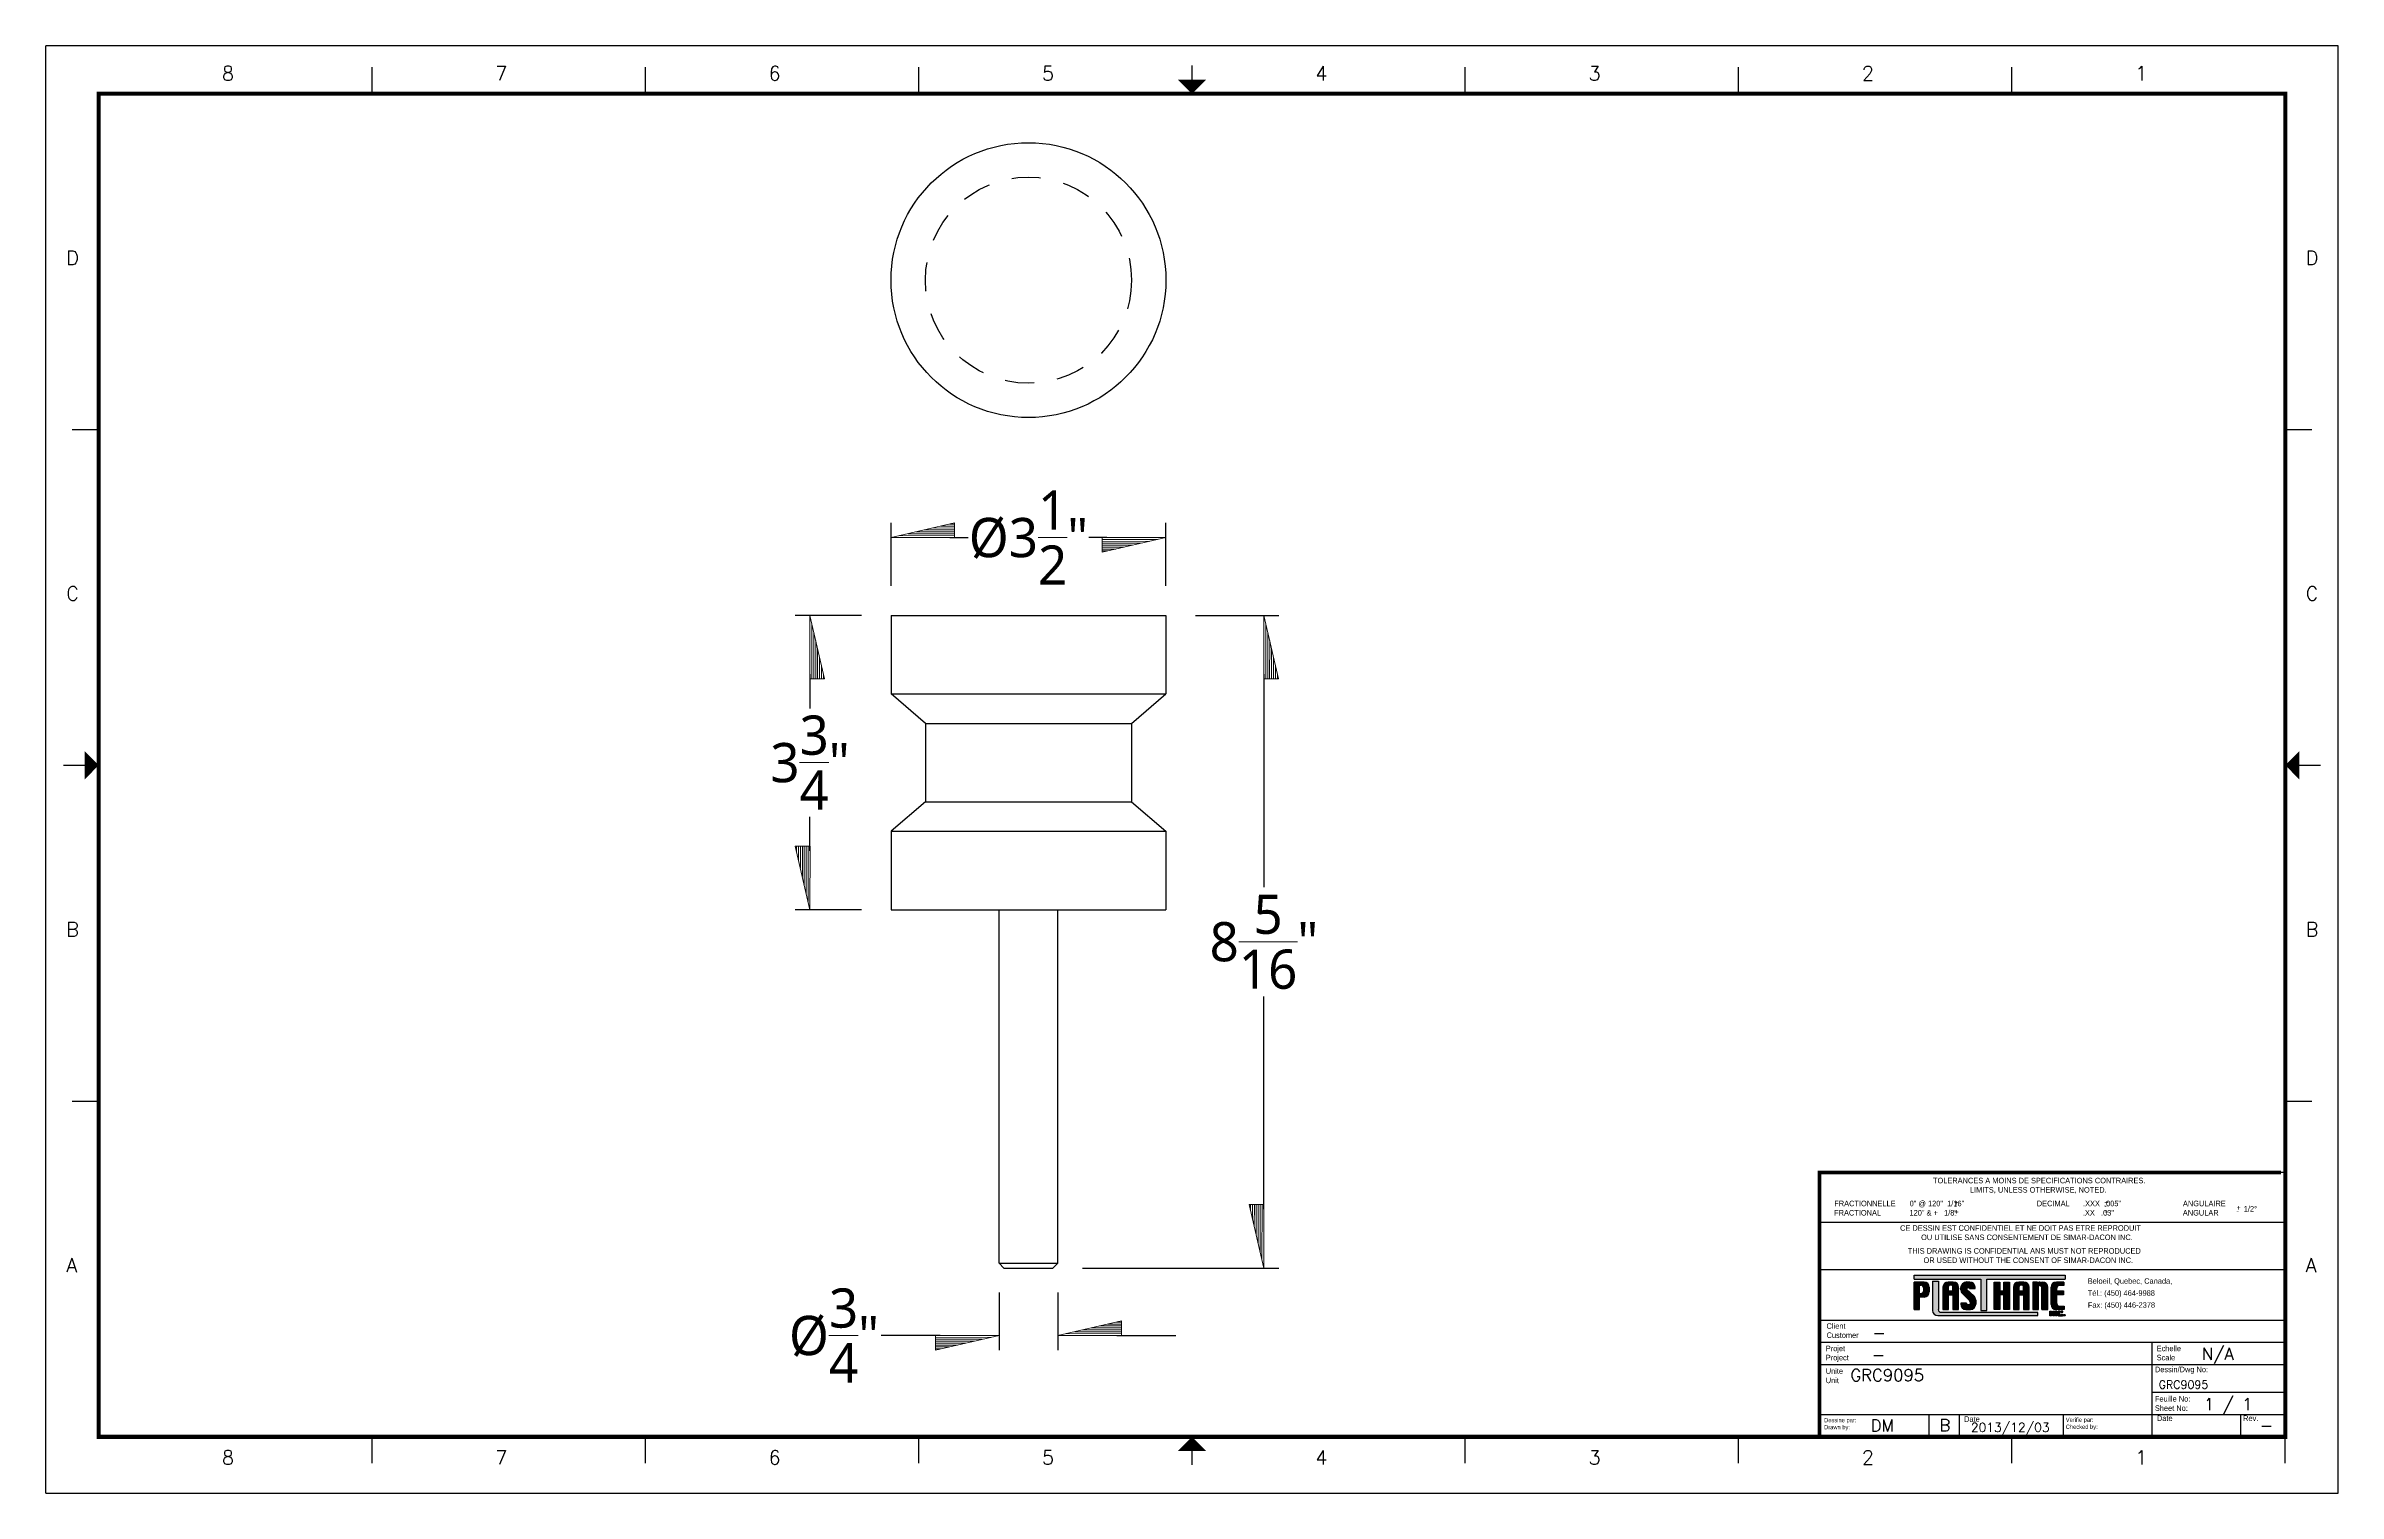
# Paper-space layout 'Layout1' of a CAD drawing. Extents: x 0 to 17, y 0 to 10.7.
# The model-space entities are those that its viewports show. They can reach past a viewport. Long polylines and large blocks are cut down to what shows.
import ezdxf

# ---------------------------------------------------------------- set-up
doc = ezdxf.new("R2010")
doc.units = 0
doc.header["$LTSCALE"] = 0.5
doc.header["$MEASUREMENT"] = 0
doc.linetypes.add('HIDDEN', pattern=[0.375, 0.25, -0.125])
doc.layers.get('0').update_dxf_attribs({"linetype": 'CONTINUOUS'})
doc.layers.get('DEFPOINTS').update_dxf_attribs({"linetype": 'CONTINUOUS'})
doc.layers.add('AM_5', color=3, linetype='CONTINUOUS', lineweight=15)
doc.layers.add('CARTOUCHE', color=2, linetype='CONTINUOUS')
doc.layers.add('VUES', color=7, linetype='CONTINUOUS')
doc.layers.get('VUES').off()
doc.styles.add('CARTOUCHE', font='ROMANS.SHX', dxfattribs={"height": 0.1})
doc.styles.add('CARTOUCHE_2', font='ROMANS.SHX', dxfattribs={"height": 0.075})
doc.styles.add('pamphlet', font='segoeui.ttf', dxfattribs={"height": 0.5})
doc.styles.add('ROMANS', font='romans.shx')
doc.styles.add('STD1_1', font='stylu.ttf', dxfattribs={"height": 1})
doc.dimstyles.new('PAMPHLET$0', dxfattribs={"dimtxt": 0.5, "dimasz": 1.5, "dimexe": 0.1875, "dimexo": 0.375, "dimgap": 0.09375, "dimtad": 0, "dimtih": 1, "dimtoh": 1, "dimdec": 4, "dimzin": 0, "dimdsep": 46, "dimlunit": 4, "dimtxsty": 'pamphlet', "dimblk1": 'BFL', "dimblk2": 'BFL', "dimsah": 1, "dimcen": -0.09375, "dimadec": 0, "dimazin": 0, "dimtfac": 1, "dimtdec": 4, "dimtofl": 0, "dimtmove": 0, "dimatfit": 1, "dimldrblk": 'BFL', "dimfxl": 0, "dimtolj": 1, "dimtzin": 0, "dimarcsym": 0})

# ---------------------------------------------------------------- blocks, each defined once
blk = doc.blocks.new('CADRE_FORMAT_B')
at = {"layer": 'CARTOUCHE'}
for p, q in [((0, 0), (0, 10.735)), ((17, 10.735), (0, 10.735)), ((17, 0), (17, 10.735)), ((2.419, 10.38), (2.419, 10.576)), ((4.446, 10.38), (4.446, 10.576)), ((6.473, 10.38), (6.473, 10.576)), ((8.5, 10.38), (8.5, 10.576)), ((8.5, 10.38), (8.5, 10.576)), ((10.527, 10.38), (10.527, 10.576)), ((12.554, 10.38), (12.554, 10.576)), ((14.581, 10.38), (14.581, 10.576)), ((0.196, 7.889), (0.392, 7.889)), ((16.608, 7.889), (16.804, 7.889)), ((0.131, 5.399), (0.392, 5.399)), ((0.196, 5.399), (0.392, 5.399)), ((16.608, 5.399), (16.869, 5.399)), ((16.608, 5.399), (16.804, 5.399)), ((0.196, 2.908), (0.392, 2.908)), ((16.608, 2.908), (16.804, 2.908)), ((2.419, 0.222), (2.419, 0.418)), ((4.446, 0.222), (4.446, 0.418)), ((6.473, 0.222), (6.473, 0.418)), ((8.5, 0.222), (8.5, 0.418)), ((8.5, 0.222), (8.5, 0.418)), ((10.527, 0.222), (10.527, 0.418)), ((12.554, 0.222), (12.554, 0.418)), ((14.581, 0.222), (14.581, 0.418)), ((16.608, 0.222), (16.608, 0.418)), ((0, 0), (17, 0))]:
    blk.add_line(p, q, dxfattribs=at)
at = {"layer": 'CARTOUCHE', "const_width": 0.0105}
for points in [[(8.5, 10.589), (8.5, 10.484)], [(0.183, 5.399), (0.288, 5.399)], [(16.681, 5.43), (16.681, 5.43)], [(8.5, 0.209), (8.5, 0.313)]]:
    blk.add_lwpolyline(points, dxfattribs=at)
at = {"layer": 'CARTOUCHE', "const_width": 0.0312}
blk.add_lwpolyline([(16.608, 10.38), (0.392, 10.38), (0.392, 0.418), (16.608, 0.418)], close=True, dxfattribs=at)
at = {"layer": 'CARTOUCHE'}
for points in [[(8.395, 10.484), (8.605, 10.484), (8.5, 10.38)], [(0.288, 5.294), (0.288, 5.503), (0.392, 5.399)], [(16.712, 5.294), (16.712, 5.503), (16.608, 5.399)], [(8.395, 0.313), (8.605, 0.313), (8.5, 0.418)]]:
    blk.add_solid(points, dxfattribs=at)
at = {"layer": 'CARTOUCHE', "style": 'ROMANS'}
for s, p in [('8', (1.306, 10.478)), ('7', (3.333, 10.478)), ('6', (5.36, 10.478)), ('5', (7.387, 10.478)), ('4', (9.414, 10.478)), ('3', (11.441, 10.478)), ('2', (13.468, 10.478)), ('1', (15.495, 10.478)), ('D', (0.151, 9.11)), ('D', (16.759, 9.11)), ('C', (0.151, 6.62)), ('C', (16.759, 6.62)), ('B', (0.151, 4.129)), ('B', (16.759, 4.129)), ('A', (0.151, 1.639)), ('A', (16.759, 1.639)), ('8', (1.306, 0.212)), ('7', (3.333, 0.212)), ('6', (5.36, 0.212)), ('5', (7.387, 0.212)), ('4', (9.414, 0.212)), ('3', (11.441, 0.212)), ('2', (13.468, 0.212)), ('1', (15.495, 0.212))]:
    blk.add_text(s, height=0.105, dxfattribs=at).set_placement(p)
blk = doc.blocks.new('DESCRIPTIONDELACARTOUCHEFORMATB')
at = {"layer": 'CARTOUCHE'}
for tag, p, height, style in [('CLIENT', (-2.075, 0.195), 0.0891, 'CARTOUCHE'), ('PROJET', (-2.08, 0.03), 0.0891, 'CARTOUCHE'), ('ÉCHELLE', (0.368, 0.035), 0.0891, 'CARTOUCHE'), ('DESCRIPTION1', (-2.238, -0.122), 0.0891, 'CARTOUCHE'), ('DESCRIPTION2', (-2.238, -0.236), 0.0891, 'CARTOUCHE'), ('#DESSIN', (0.048, -0.178), 0.0891, 'CARTOUCHE'), ('DESCRIPTION3', (-2.237, -0.349), 0.0891, 'CARTOUCHE'), ('#FEUILLE', (0.384, -0.338), 0.0891, 'CARTOUCHE'), ('DESSINÉ', (-2.088, -0.496), 0.0891, 'CARTOUCHE'), ('FORMAT', (-1.578, -0.494), 0.0891, 'CARTOUCHE'), ('DATECONCEPTION', (-1.345, -0.498), 0.0668, 'CARTOUCHE_2'), ('VÉRIFIÉ_PAR', (-0.305, -0.493), 0.0891, 'CARTOUCHE'), ('DATEVÉRIFICATION', (0.193, -0.493), 0.0891, 'CARTOUCHE'), ('RÉVISION', (0.798, -0.493), 0.0891, 'CARTOUCHE')]:
    blk.add_attdef(tag, p, '', height=height, dxfattribs=dict(at, style=style))
blk = doc.blocks.new('BFL')
for p, q in [((0, 0), (-1.08, 0.001)), ((-1.08, 0.001), (-1.08, -0.249)), ((0, 0), (-1.08, -0.249)), ((-0.141, -0.033), (-1.08, -0.031)), ((-0.283, -0.065), (-1.08, -0.064)), ((-0.424, -0.098), (-1.08, -0.097)), ((-0.565, -0.13), (-1.08, -0.13)), ((-0.707, -0.163), (-1.08, -0.162)), ((-0.848, -0.195), (-1.08, -0.195)), ((-0.99, -0.228), (-1.08, -0.228))]:
    blk.add_line(p, q)
blk = doc.blocks.new('*D8')
at = {"layer": 'AM_5', "color": 0, "lineweight": -2, "ltscale": 0.75, "transparency": 16777216}
for p, q in [((192.406, 103.116), (192.406, 103.919)), ((195.906, 103.116), (195.906, 103.919)), ((193.156, 103.732), (193.388, 103.732)), ((195.156, 103.732), (194.924, 103.732))]:
    blk.add_line(p, q, dxfattribs=at)
at = {"layer": 'DEFPOINTS', "color": 0, "ltscale": 0.75, "transparency": 16777216}
for p in [(195.906, 103.732), (192.406, 102.741), (195.906, 102.741)]:
    blk.add_point(p, dxfattribs=at)
at = {"layer": 'AM_5', "color": 0, "lineweight": -2, "ltscale": 0.75, "transparency": 16777216, "xscale": 0.75, "yscale": 0.75, "zscale": 0.75, "rotation": 180}
blk.add_blockref('BFL', (192.406, 103.732), dxfattribs=at)
at = {"layer": 'AM_5', "color": 0, "lineweight": -2, "ltscale": 0.75, "transparency": 16777216, "xscale": 0.75, "yscale": 0.75, "zscale": 0.75}
blk.add_blockref('BFL', (195.906, 103.732), dxfattribs=at)
at = {"layer": 'AM_5', "color": 0, "ltscale": 0.75, "transparency": 16777216, "insert": (194.156, 103.732), "char_height": 0.5, "attachment_point": 5, "style": 'pamphlet'}
blk.add_mtext('\\A1;%%C3{\\H1.000000x;\\S1/2;}"', dxfattribs=at)
blk = doc.blocks.new('*D9')
at = {"layer": 'AM_5', "color": 0, "lineweight": -2, "ltscale": 0.75, "transparency": 16777216}
for p, q in [((192.031, 102.741), (191.187, 102.741)), ((191.374, 101.991), (191.374, 101.555)), ((191.374, 99.741), (191.374, 100.176)), ((192.031, 98.991), (191.187, 98.991))]:
    blk.add_line(p, q, dxfattribs=at)
at = {"layer": 'DEFPOINTS', "color": 0, "ltscale": 0.75, "transparency": 16777216}
for p in [(191.374, 102.741), (192.406, 102.741), (192.406, 98.991)]:
    blk.add_point(p, dxfattribs=at)
at = {"layer": 'AM_5', "color": 0, "lineweight": -2, "ltscale": 0.75, "transparency": 16777216, "xscale": 0.75, "yscale": 0.75, "zscale": 0.75}
for p, rotation in [((191.374, 102.741), 90), ((191.374, 98.991), 270)]:
    blk.add_blockref('BFL', p, dxfattribs=dict(at, rotation=rotation))
at = {"layer": 'AM_5', "color": 0, "ltscale": 0.75, "transparency": 16777216, "insert": (191.374, 100.866), "char_height": 0.5, "attachment_point": 5, "style": 'pamphlet'}
blk.add_mtext('\\A1;3{\\H1.000000x;\\S3/4;}"', dxfattribs=at)
blk = doc.blocks.new('*D10')
at = {"layer": 'AM_5', "color": 0, "lineweight": -2, "ltscale": 0.75, "transparency": 16777216}
for p, q in [((196.281, 102.741), (197.342, 102.741)), ((197.154, 101.991), (197.154, 99.28)), ((197.154, 95.178), (197.154, 97.889)), ((194.843, 94.428), (197.342, 94.428))]:
    blk.add_line(p, q, dxfattribs=at)
at = {"layer": 'DEFPOINTS', "color": 0, "ltscale": 0.75, "transparency": 16777216}
for p in [(195.906, 102.741), (194.468, 94.428), (197.154, 94.428)]:
    blk.add_point(p, dxfattribs=at)
at = {"layer": 'AM_5', "color": 0, "lineweight": -2, "ltscale": 0.75, "transparency": 16777216, "xscale": 0.75, "yscale": 0.75, "zscale": 0.75}
for p, rotation in [((197.154, 102.741), 90), ((197.154, 94.428), 270)]:
    blk.add_blockref('BFL', p, dxfattribs=dict(at, rotation=rotation))
at = {"layer": 'AM_5', "color": 0, "ltscale": 0.75, "transparency": 16777216, "insert": (197.154, 98.585), "char_height": 0.5, "attachment_point": 5, "style": 'pamphlet'}
blk.add_mtext('\\A1;8{\\H1.000000x;\\S5/16;}"', dxfattribs=at)
blk = doc.blocks.new('*D11')
at = {"layer": 'AM_5', "color": 0, "lineweight": -2, "ltscale": 0.75, "transparency": 16777216}
for p, q in [((193.781, 94.116), (193.781, 93.383)), ((194.531, 94.116), (194.531, 93.383)), ((193.031, 93.57), (192.281, 93.57)), ((195.281, 93.57), (196.031, 93.57))]:
    blk.add_line(p, q, dxfattribs=at)
at = {"layer": 'DEFPOINTS', "color": 0, "ltscale": 0.75, "transparency": 16777216}
for p in [(193.781, 94.491), (194.531, 94.491), (193.781, 93.57)]:
    blk.add_point(p, dxfattribs=at)
at = {"layer": 'AM_5', "color": 0, "lineweight": -2, "ltscale": 0.75, "transparency": 16777216, "xscale": 0.75, "yscale": 0.75, "zscale": 0.75, "rotation": 180}
blk.add_blockref('BFL', (194.531, 93.57), dxfattribs=at)
at = {"layer": 'AM_5', "color": 0, "lineweight": -2, "ltscale": 0.75, "transparency": 16777216, "xscale": 0.75, "yscale": 0.75, "zscale": 0.75}
blk.add_blockref('BFL', (193.781, 93.57), dxfattribs=at)
at = {"layer": 'AM_5', "color": 0, "ltscale": 0.75, "transparency": 16777216, "insert": (191.68, 93.57), "char_height": 0.5, "attachment_point": 5, "style": 'pamphlet'}
blk.add_mtext('\\A1;%%C{\\H1.000000x;\\S3/4;}"', dxfattribs=at)

msp = doc.modelspace()

# ---------------------------------------------------------------- linework, layer by layer
for p, q in [((192.40585, 102.74076), (195.90585, 102.74076)), ((192.40585, 102.74076), (192.40585, 101.74076)), ((195.90585, 102.74076), (195.90585, 101.74076)), ((192.40585, 101.74076), (195.90585, 101.74076)), ((192.84335, 101.36576), (192.40585, 101.74076)), ((195.46835, 101.36576), (195.90585, 101.74076)), ((192.84335, 101.36576), (195.46835, 101.36576)), ((192.84335, 101.36576), (192.84335, 100.36576)), ((195.46835, 101.36576), (195.46835, 100.36576)), ((192.84335, 100.36576), (192.40585, 99.99076)), ((192.84335, 100.36576), (195.46835, 100.36576)), ((195.46835, 100.36576), (195.90585, 99.99076)), ((192.40585, 99.99076), (195.90585, 99.99076)), ((192.40585, 99.99076), (192.40585, 98.99076)), ((195.90585, 99.99076), (195.90585, 98.99076)), ((192.40585, 98.99076), (195.90585, 98.99076)), ((193.78085, 94.49076), (193.78085, 98.99076)), ((194.53085, 94.49076), (194.53085, 98.99076)), ((193.78085, 94.49076), (194.53085, 94.49076)), ((193.84335, 94.42826), (193.78085, 94.49076)), ((193.84335, 94.42826), (194.46835, 94.42826)), ((194.46835, 94.42826), (194.53085, 94.49076))]:
    msp.add_line(p, q)
msp.add_circle((194.15585, 107.01004), 1.75)
at = {"linetype": 'HIDDEN'}
msp.add_circle((194.15585, 107.01004), 1.3125, dxfattribs=at)

# ---------------------------------------------------------------- dimensions: what is measured, and where the dimension line sits
at = {"layer": 'AM_5', "color": 0, "ltscale": 0.75}
dim = msp.add_linear_dim(base=(195.90585, 103.73182), p1=(192.40585, 102.74076), p2=(195.90585, 102.74076), text='%%C<>', dimstyle='PAMPHLET$0', override={"dimasz": 0.75}, dxfattribs=at)
dim.commit()
dim.dimension.update_dxf_attribs({"geometry": '*D8', "text_midpoint": (194.15585, 103.73182)})
for base, p1, p2, picture, middle in [((191.37403, 102.74076), (192.40585, 98.99076), (192.40585, 102.74076), '*D9', (191.37403, 100.86576)), ((197.15449, 94.42826), (195.90585, 102.74076), (194.46835, 94.42826), '*D10', (197.15449, 98.58451))]:
    dim = msp.add_linear_dim(base=base, p1=p1, p2=p2, angle=90, dimstyle='PAMPHLET$0', override={"dimasz": 0.75}, dxfattribs=at)
    dim.commit()
    dim.dimension.update_dxf_attribs({"geometry": picture, "text_midpoint": middle})
dim = msp.add_linear_dim(base=(193.78085, 93.57047), p1=(194.53085, 94.49076), p2=(193.78085, 94.49076), angle=0, text='%%C<>', dimstyle='PAMPHLET$0', override={"dimasz": 0.75}, dxfattribs=at)
dim.commit()
dim.dimension.update_dxf_attribs({"geometry": '*D11', "text_midpoint": (191.68044, 93.57047)})

psp = doc.layouts.get("Layout1")

# ---------------------------------------------------------------- hatches: boundary and pattern name
for points in [[(13.856, 1.587), (14.351, 1.587), (14.351, 1.356), (14.395, 1.356), (14.395, 1.587), (14.975, 1.587), (14.975, 1.618), (13.856, 1.618)], [(14.491, 1.361), (14.491, 1.472), (14.521, 1.472), (14.521, 1.361), (14.563, 1.361), (14.563, 1.566), (14.521, 1.566), (14.521, 1.5), (14.491, 1.5), (14.491, 1.566), (14.449, 1.566), (14.449, 1.361)]]:
    psp.add_hatch(color=2).paths.add_polyline_path(points)
h = psp.add_hatch(color=2)
edge = h.paths.add_edge_path()
edge.add_arc((13.929, 1.527), 0.0391, 0, 90)
edge.add_line((13.929, 1.566), (13.856, 1.566))
edge.add_line((13.856, 1.566), (13.856, 1.362))
edge.add_line((13.856, 1.362), (13.895, 1.362))
edge.add_line((13.895, 1.362), (13.895, 1.455))
edge.add_line((13.895, 1.455), (13.929, 1.455))
edge.add_arc((13.929, 1.494), 0.0391, 270, 360)
edge.add_line((13.968, 1.494), (13.968, 1.527))
edge = h.paths.add_edge_path(flags=16)
edge.add_line((13.895, 1.48), (13.895, 1.542))
edge.add_line((13.895, 1.542), (13.905, 1.542))
edge.add_arc((13.905, 1.52), 0.0215, 0, 90, ccw=False)
edge.add_line((13.926, 1.52), (13.926, 1.502))
edge.add_arc((13.905, 1.502), 0.0215, -90, 0, ccw=False)
edge.add_line((13.905, 1.48), (13.895, 1.48))
h = psp.add_hatch(color=2)
edge = h.paths.add_edge_path()
edge.add_line((14.774, 1.341), (14.054, 1.341))
edge.add_arc((14.054, 1.361), 0.0195, 180, 270, ccw=False)
edge.add_line((14.035, 1.361), (14.035, 1.572))
edge.add_line((14.035, 1.572), (13.992, 1.572))
edge.add_line((13.992, 1.572), (13.992, 1.356))
edge.add_arc((14.031, 1.356), 0.0391, 180, 270)
edge.add_line((14.031, 1.317), (14.774, 1.317))
edge.add_line((14.774, 1.317), (14.774, 1.341))
h = psp.add_hatch(color=2)
edge = h.paths.add_edge_path()
edge.add_line((14.146, 1.566), (14.108, 1.566))
edge.add_arc((14.108, 1.527), 0.0391, 90, 180)
edge.add_line((14.068, 1.527), (14.068, 1.361))
edge.add_line((14.068, 1.361), (14.111, 1.361))
edge.add_line((14.111, 1.361), (14.111, 1.472))
edge.add_line((14.111, 1.472), (14.142, 1.472))
edge.add_line((14.142, 1.472), (14.142, 1.361))
edge.add_line((14.142, 1.361), (14.185, 1.361))
edge.add_line((14.185, 1.361), (14.185, 1.527))
edge.add_arc((14.146, 1.527), 0.0391, 0, 90)
edge = h.paths.add_edge_path(flags=16)
edge.add_line((14.111, 1.5), (14.111, 1.534))
edge.add_arc((14.119, 1.534), 0.00781, 90, 180, ccw=False)
edge.add_line((14.119, 1.542), (14.134, 1.542))
edge.add_arc((14.134, 1.534), 0.00781, 0, 90, ccw=False)
edge.add_line((14.142, 1.534), (14.142, 1.5))
edge.add_line((14.142, 1.5), (14.111, 1.5))
h = psp.add_hatch(color=2)
edge = h.paths.add_edge_path()
edge.add_line((14.266, 1.518), (14.308, 1.518))
edge.add_line((14.308, 1.518), (14.308, 1.527))
edge.add_arc((14.268, 1.527), 0.0391, 0, 90)
edge.add_line((14.268, 1.566), (14.247, 1.566))
edge.add_arc((14.247, 1.52), 0.0469, 90, 180)
edge.add_line((14.2, 1.52), (14.2, 1.514))
edge.add_arc((14.247, 1.514), 0.0469, 180, 224.6603)
edge.add_line((14.213, 1.481), (14.265, 1.429))
edge.add_arc((14.251, 1.416), 0.0195, 0, 44.6603, ccw=False)
edge.add_line((14.27, 1.416), (14.27, 1.403))
edge.add_arc((14.256, 1.403), 0.0139, -180, 0, ccw=False)
edge.add_line((14.243, 1.403), (14.243, 1.41))
edge.add_line((14.243, 1.41), (14.201, 1.41))
edge.add_line((14.201, 1.41), (14.201, 1.401))
edge.add_arc((14.24, 1.401), 0.0391, 180, 270)
edge.add_line((14.24, 1.362), (14.273, 1.362))
edge.add_arc((14.273, 1.401), 0.0391, 270, 360)
edge.add_line((14.312, 1.401), (14.312, 1.432))
edge.add_arc((14.273, 1.432), 0.0391, 0, 46.6435)
edge.add_line((14.3, 1.46), (14.244, 1.513))
edge.add_arc((14.253, 1.523), 0.0132, 0, 226.6435, ccw=False)
edge.add_line((14.266, 1.523), (14.266, 1.518))
h = psp.add_hatch(color=2)
edge = h.paths.add_edge_path()
edge.add_line((14.666, 1.472), (14.666, 1.361))
edge.add_line((14.666, 1.361), (14.708, 1.361))
edge.add_line((14.708, 1.361), (14.708, 1.527))
edge.add_arc((14.669, 1.527), 0.0391, 0, 90)
edge.add_line((14.669, 1.566), (14.631, 1.566))
edge.add_arc((14.631, 1.527), 0.0391, 90, 180)
edge.add_line((14.592, 1.527), (14.592, 1.361))
edge.add_line((14.592, 1.361), (14.634, 1.361))
edge.add_line((14.634, 1.361), (14.634, 1.472))
edge.add_line((14.634, 1.472), (14.666, 1.472))
edge = h.paths.add_edge_path(flags=16)
edge.add_arc((14.642, 1.534), 0.00781, 90, 180, ccw=False)
edge.add_line((14.642, 1.542), (14.658, 1.542))
edge.add_arc((14.658, 1.534), 0.00781, 0, 90, ccw=False)
edge.add_line((14.666, 1.534), (14.666, 1.5))
edge.add_line((14.666, 1.5), (14.634, 1.5))
edge.add_line((14.634, 1.5), (14.634, 1.534))
h = psp.add_hatch(color=2)
edge = h.paths.add_edge_path()
edge.add_arc((14.784, 1.52), 0.0195, 0, 90, ccw=False)
edge.add_line((14.803, 1.52), (14.803, 1.361))
edge.add_line((14.803, 1.361), (14.847, 1.361))
edge.add_line((14.847, 1.361), (14.847, 1.527))
edge.add_arc((14.808, 1.527), 0.0391, 0, 90)
edge.add_line((14.808, 1.566), (14.785, 1.566))
edge.add_arc((14.785, 1.559), 0.00781, 90, 180)
edge.add_line((14.777, 1.559), (14.777, 1.558))
edge.add_line((14.777, 1.558), (14.77, 1.558))
edge.add_line((14.77, 1.558), (14.77, 1.566))
edge.add_line((14.77, 1.566), (14.735, 1.566))
edge.add_line((14.735, 1.566), (14.735, 1.361))
edge.add_line((14.735, 1.361), (14.778, 1.361))
edge.add_line((14.778, 1.361), (14.778, 1.54))
edge.add_line((14.778, 1.54), (14.784, 1.54))
h = psp.add_hatch(color=2)
edge = h.paths.add_edge_path()
edge.add_line((14.962, 1.471), (14.962, 1.5))
edge.add_line((14.962, 1.5), (14.912, 1.5))
edge.add_line((14.912, 1.5), (14.912, 1.521))
edge.add_arc((14.932, 1.521), 0.0195, 90, 180, ccw=False)
edge.add_line((14.932, 1.541), (14.965, 1.541))
edge.add_line((14.965, 1.541), (14.965, 1.566))
edge.add_line((14.965, 1.566), (14.91, 1.566))
edge.add_arc((14.91, 1.527), 0.0391, 90, 180)
edge.add_line((14.87, 1.527), (14.87, 1.4))
edge.add_arc((14.91, 1.4), 0.0391, 180, 270)
edge.add_line((14.91, 1.361), (14.969, 1.361))
edge.add_line((14.969, 1.361), (14.969, 1.387))
edge.add_line((14.969, 1.387), (14.932, 1.387))
edge.add_arc((14.932, 1.406), 0.0195, 180, 270, ccw=False)
edge.add_line((14.912, 1.406), (14.912, 1.471))
edge.add_line((14.912, 1.471), (14.962, 1.471))
h = psp.add_hatch(color=2)
edge = h.paths.add_edge_path()
edge.add_line((14.873, 1.35), (14.863, 1.35))
edge.add_arc((14.863, 1.348), 0.00195, 90, 180)
edge.add_line((14.861, 1.348), (14.861, 1.318))
edge.add_arc((14.863, 1.318), 0.00195, 180, 270)
edge.add_line((14.863, 1.316), (14.873, 1.316))
edge.add_arc((14.873, 1.318), 0.00195, 270, 360)
edge.add_line((14.875, 1.318), (14.875, 1.348))
edge.add_arc((14.873, 1.348), 0.00195, 360, 450)
h = psp.add_hatch(color=2)
edge = h.paths.add_edge_path()
edge.add_line((14.899, 1.345), (14.901, 1.345))
edge.add_arc((14.901, 1.343), 0.00195, 0, 90, ccw=False)
edge.add_line((14.903, 1.343), (14.903, 1.318))
edge.add_arc((14.905, 1.318), 0.00195, 180, 270)
edge.add_line((14.905, 1.316), (14.915, 1.316))
edge.add_arc((14.915, 1.318), 0.00195, 270, 360)
edge.add_line((14.917, 1.318), (14.917, 1.348))
edge.add_arc((14.915, 1.348), 0.00195, 360, 450)
edge.add_line((14.915, 1.35), (14.885, 1.35))
edge.add_arc((14.885, 1.348), 0.00195, 90, 180)
edge.add_line((14.883, 1.348), (14.883, 1.318))
edge.add_arc((14.885, 1.318), 0.00195, 180, 270)
edge.add_line((14.885, 1.316), (14.895, 1.316))
edge.add_arc((14.895, 1.318), 0.00195, 270, 360)
edge.add_line((14.897, 1.318), (14.897, 1.343))
edge.add_arc((14.899, 1.343), 0.00195, 90, 180, ccw=False)
h = psp.add_hatch(color=2)
edge = h.paths.add_edge_path()
edge.add_line((14.925, 1.316), (14.956, 1.316))
edge.add_arc((14.956, 1.318), 0.00195, 270, 360)
edge.add_line((14.958, 1.318), (14.958, 1.322))
edge.add_arc((14.956, 1.322), 0.00195, 0, 90)
edge.add_line((14.956, 1.324), (14.945, 1.324))
edge.add_arc((14.945, 1.322), 0.00198, 90.3019, 172.9946)
edge.add_arc((14.941, 1.322), 0.00195, -90, 0, ccw=False)
edge.add_line((14.941, 1.32), (14.939, 1.32))
edge.add_arc((14.939, 1.322), 0.00195, 180, 270, ccw=False)
edge.add_line((14.937, 1.322), (14.937, 1.343))
edge.add_arc((14.939, 1.343), 0.00195, 90, 180, ccw=False)
edge.add_line((14.939, 1.345), (14.941, 1.345))
edge.add_arc((14.941, 1.343), 0.00195, 0, 90, ccw=False)
edge.add_arc((14.945, 1.344), 0.00198, 187.0054, 269.6981)
edge.add_line((14.945, 1.342), (14.956, 1.342))
edge.add_arc((14.956, 1.344), 0.00195, 270, 360)
edge.add_line((14.958, 1.344), (14.958, 1.348))
edge.add_arc((14.956, 1.348), 0.00195, 0, 90)
edge.add_line((14.956, 1.35), (14.925, 1.35))
edge.add_arc((14.925, 1.348), 0.00195, 90, 180)
edge.add_line((14.923, 1.348), (14.923, 1.318))
edge.add_arc((14.925, 1.318), 0.00195, 180, 270)
h = psp.add_hatch(color=2)
edge = h.paths.add_edge_path()
edge.add_line((14.975, 1.318), (14.975, 1.322))
edge.add_arc((14.973, 1.322), 0.00195, 360, 450)
edge.add_line((14.973, 1.324), (14.963, 1.324))
edge.add_arc((14.963, 1.322), 0.00195, 90, 180)
edge.add_line((14.961, 1.322), (14.961, 1.318))
edge.add_arc((14.963, 1.318), 0.00195, 180, 270)
edge.add_line((14.963, 1.316), (14.973, 1.316))
edge.add_arc((14.973, 1.318), 0.00195, 270, 360)

# ---------------------------------------------------------------- linework, layer by layer
at = {"color": 2}
for p, q in [((13.856, 1.618), (14.975, 1.618)), ((13.856, 1.587), (13.856, 1.618)), ((13.856, 1.587), (14.351, 1.587)), ((13.856, 1.362), (13.856, 1.566)), ((13.929, 1.566), (13.856, 1.566)), ((13.895, 1.48), (13.895, 1.542)), ((13.895, 1.542), (13.905, 1.542)), ((13.992, 1.572), (14.035, 1.572)), ((13.992, 1.572), (13.992, 1.356)), ((14.035, 1.572), (14.035, 1.361)), ((14.146, 1.566), (14.108, 1.566)), ((14.111, 1.5), (14.111, 1.534)), ((14.134, 1.542), (14.119, 1.542)), ((14.142, 1.5), (14.142, 1.534)), ((14.268, 1.566), (14.247, 1.566)), ((14.351, 1.587), (14.351, 1.356)), ((14.395, 1.587), (14.975, 1.587)), ((14.395, 1.356), (14.395, 1.587)), ((14.449, 1.566), (14.491, 1.566)), ((14.449, 1.361), (14.449, 1.566)), ((14.491, 1.566), (14.491, 1.5)), ((14.521, 1.5), (14.521, 1.566)), ((14.521, 1.566), (14.563, 1.566)), ((14.563, 1.566), (14.563, 1.361)), ((14.669, 1.566), (14.631, 1.566)), ((14.634, 1.5), (14.634, 1.534)), ((14.658, 1.542), (14.642, 1.542)), ((14.666, 1.5), (14.666, 1.534)), ((14.735, 1.566), (14.735, 1.361)), ((14.77, 1.566), (14.735, 1.566)), ((14.77, 1.566), (14.77, 1.558)), ((14.77, 1.558), (14.777, 1.558)), ((14.777, 1.558), (14.777, 1.559)), ((14.778, 1.361), (14.778, 1.54)), ((14.778, 1.54), (14.784, 1.54)), ((14.785, 1.566), (14.808, 1.566)), ((14.965, 1.566), (14.91, 1.566)), ((14.965, 1.541), (14.932, 1.541)), ((14.965, 1.566), (14.965, 1.541)), ((14.975, 1.618), (14.975, 1.587)), ((13.856, 1.362), (13.895, 1.362)), ((13.895, 1.48), (13.905, 1.48)), ((13.895, 1.362), (13.895, 1.455)), ((13.895, 1.455), (13.929, 1.455)), ((13.926, 1.52), (13.926, 1.502)), ((13.968, 1.527), (13.968, 1.494)), ((14.068, 1.527), (14.068, 1.361)), ((14.068, 1.361), (14.111, 1.361)), ((14.111, 1.5), (14.142, 1.5)), ((14.111, 1.361), (14.111, 1.472)), ((14.111, 1.472), (14.142, 1.472)), ((14.142, 1.472), (14.142, 1.361)), ((14.142, 1.361), (14.185, 1.361)), ((14.185, 1.361), (14.185, 1.527)), ((14.2, 1.514), (14.2, 1.52)), ((14.243, 1.41), (14.201, 1.41)), ((14.201, 1.41), (14.201, 1.401)), ((14.213, 1.481), (14.265, 1.429)), ((14.24, 1.362), (14.273, 1.362)), ((14.243, 1.41), (14.243, 1.403)), ((14.244, 1.513), (14.3, 1.46)), ((14.266, 1.518), (14.266, 1.523)), ((14.266, 1.518), (14.308, 1.518)), ((14.27, 1.416), (14.27, 1.403)), ((14.308, 1.518), (14.308, 1.527)), ((14.312, 1.432), (14.312, 1.401)), ((14.491, 1.361), (14.449, 1.361)), ((14.491, 1.5), (14.521, 1.5)), ((14.521, 1.472), (14.491, 1.472)), ((14.491, 1.472), (14.491, 1.361)), ((14.521, 1.361), (14.521, 1.472)), ((14.563, 1.361), (14.521, 1.361)), ((14.592, 1.527), (14.592, 1.361)), ((14.592, 1.361), (14.634, 1.361)), ((14.634, 1.5), (14.666, 1.5)), ((14.634, 1.361), (14.634, 1.472)), ((14.634, 1.472), (14.666, 1.472)), ((14.666, 1.472), (14.666, 1.361)), ((14.666, 1.361), (14.708, 1.361)), ((14.708, 1.361), (14.708, 1.527)), ((14.735, 1.361), (14.778, 1.361)), ((14.803, 1.361), (14.803, 1.52)), ((14.803, 1.361), (14.847, 1.361)), ((14.847, 1.361), (14.847, 1.527)), ((14.87, 1.527), (14.87, 1.4)), ((14.969, 1.361), (14.91, 1.361)), ((14.912, 1.521), (14.912, 1.5)), ((14.912, 1.5), (14.962, 1.5)), ((14.962, 1.471), (14.912, 1.471)), ((14.912, 1.471), (14.912, 1.406)), ((14.932, 1.387), (14.969, 1.387)), ((14.962, 1.5), (14.962, 1.471)), ((14.969, 1.387), (14.969, 1.361)), ((14.031, 1.317), (14.774, 1.317)), ((14.774, 1.341), (14.054, 1.341)), ((14.351, 1.356), (14.395, 1.356)), ((14.774, 1.317), (14.774, 1.341)), ((14.885, 1.35), (14.915, 1.35)), ((14.917, 1.348), (14.917, 1.345)), ((14.923, 1.318), (14.923, 1.348)), ((14.923, 1.348), (14.923, 1.318)), ((14.925, 1.35), (14.943, 1.35)), ((14.935, 1.35), (14.925, 1.35)), ((14.935, 1.316), (14.925, 1.316)), ((14.925, 1.316), (14.943, 1.316)), ((14.937, 1.322), (14.937, 1.343)), ((14.941, 1.345), (14.939, 1.345)), ((14.941, 1.32), (14.939, 1.32)), ((14.943, 1.35), (14.956, 1.35)), ((14.943, 1.316), (14.956, 1.316)), ((14.956, 1.35), (14.945, 1.35)), ((14.956, 1.342), (14.945, 1.342)), ((14.945, 1.342), (14.956, 1.342)), ((14.956, 1.324), (14.945, 1.324)), ((14.945, 1.324), (14.956, 1.324)), ((14.956, 1.316), (14.945, 1.316)), ((14.958, 1.344), (14.958, 1.348)), ((14.958, 1.322), (14.958, 1.318))]:
    psp.add_line(p, q, dxfattribs=at)
for points in [[(14.863, 1.35), (14.873, 1.35, -0.414214), (14.875, 1.348), (14.875, 1.318, -0.414214), (14.873, 1.316), (14.863, 1.316, -0.414214), (14.861, 1.318), (14.861, 1.348, -0.414214)], [(14.963, 1.324), (14.973, 1.324, -0.414214), (14.975, 1.322), (14.975, 1.318, -0.414214), (14.973, 1.316), (14.963, 1.316, -0.414214), (14.961, 1.318), (14.961, 1.322, -0.414214)]]:
    psp.add_lwpolyline(points, format="xyb", close=True, dxfattribs=at)
psp.add_lwpolyline([(14.903, 1.35), (14.915, 1.35, -0.414214), (14.917, 1.348), (14.917, 1.318, -0.414214), (14.915, 1.316), (14.905, 1.316, -0.414214), (14.903, 1.318), (14.903, 1.343, 0.414214), (14.901, 1.345), (14.899, 1.345, 0.414214), (14.897, 1.343), (14.897, 1.318, -0.414214), (14.895, 1.316), (14.885, 1.316, -0.414214), (14.883, 1.318), (14.883, 1.348, -0.414214), (14.885, 1.35), (14.897, 1.35)], format="xyb", dxfattribs=at)
for centre, radius, start, end in [((13.905, 1.52), 0.0215, 0, 90), ((13.929, 1.527), 0.0391, 0, 90), ((14.108, 1.527), 0.0391, 90, 180), ((14.119, 1.534), 0.00781, 90, 180), ((14.134, 1.534), 0.00781, 0, 90), ((14.146, 1.527), 0.0391, 0, 90), ((14.247, 1.52), 0.0469, 90, 180), ((14.253, 1.523), 0.0132, 0, 226.6435), ((14.268, 1.527), 0.0391, 0, 90), ((14.631, 1.527), 0.0391, 90, 180), ((14.642, 1.534), 0.00781, 90, 180), ((14.658, 1.534), 0.00781, 0, 90), ((14.669, 1.527), 0.0391, 0, 90), ((14.785, 1.559), 0.00781, 90, 180), ((14.784, 1.52), 0.0195, 0, 90), ((14.808, 1.527), 0.0391, 0, 90), ((14.91, 1.527), 0.0391, 90, 180), ((14.932, 1.521), 0.0195, 90, 180), ((13.905, 1.502), 0.0215, 270, 0), ((13.929, 1.494), 0.0391, 270, 0), ((14.054, 1.361), 0.0195, 180, 270), ((14.247, 1.514), 0.0469, 180, 224.6603), ((14.24, 1.401), 0.0391, 180, 270), ((14.256, 1.403), 0.0139, 180, 0), ((14.251, 1.416), 0.0195, 0, 44.6603), ((14.273, 1.401), 0.0391, 270, 0), ((14.273, 1.432), 0.0391, 0, 46.6435), ((14.91, 1.4), 0.0391, 180, 270), ((14.932, 1.406), 0.0195, 180, 270), ((14.031, 1.356), 0.0391, 180, 270), ((14.925, 1.348), 0.00195, 90, 180), ((14.925, 1.348), 0.00195, 90, 180), ((14.925, 1.318), 0.00195, 180, 270), ((14.925, 1.318), 0.00195, 180, 270), ((14.939, 1.343), 0.00195, 90, 180), ((14.939, 1.322), 0.00195, 180, 270), ((14.941, 1.343), 0.00195, 0, 90), ((14.941, 1.322), 0.00195, 270, 0), ((14.945, 1.344), 0.00198, 187.0054, 269.6981), ((14.945, 1.322), 0.00198, 90.3019, 172.9946), ((14.956, 1.348), 0.00195, 0, 90), ((14.956, 1.348), 0.00195, 0, 90), ((14.956, 1.344), 0.00195, 270, 0), ((14.956, 1.344), 0.00195, 270, 0), ((14.956, 1.322), 0.00195, 0, 90), ((14.956, 1.322), 0.00195, 0, 90), ((14.956, 1.318), 0.00195, 270, 0), ((14.956, 1.318), 0.00195, 270, 0)]:
    psp.add_arc(centre, radius, start, end, dxfattribs=at)
at = {"layer": 'CARTOUCHE'}
for p, q in [((16.608, 2.379), (13.154, 2.379)), ((16.577, 2.379), (13.154, 2.379)), ((16.608, 2.008), (13.154, 2.008)), ((16.608, 1.656), (13.154, 1.656)), ((16.608, 1.281), (13.154, 1.281)), ((16.608, 1.117), (13.154, 1.117)), ((15.621, 0.582), (15.621, 1.117)), ((16.608, 0.952), (13.154, 0.952)), ((16.608, 0.747), (15.621, 0.747)), ((16.608, 0.582), (13.154, 0.582)), ((13.968, 0.418), (13.968, 0.582)), ((14.191, 0.418), (14.191, 0.582)), ((14.963, 0.418), (14.963, 0.582)), ((15.621, 0.418), (15.621, 0.582)), ((16.279, 0.418), (16.279, 0.582))]:
    psp.add_line(p, q, dxfattribs=at)
at = {"layer": 'CARTOUCHE', "const_width": 0.0266}
psp.add_lwpolyline([(13.154, 0.418), (13.154, 2.379), (16.577, 2.379)], dxfattribs=at)

# ---------------------------------------------------------------- block references
psp.add_blockref('CADRE_FORMAT_B', (0, 0))
ref = psp.add_blockref('DESCRIPTIONDELACARTOUCHEFORMATB', (15.621, 0.952))
ref.add_attrib('CLIENT', '-', (13.546, 1.147), dxfattribs={"layer": 'CARTOUCHE', "height": 0.0891, "style": 'CARTOUCHE'})
ref.add_attrib('PROJET', '-', (13.541, 0.983), dxfattribs={"layer": 'CARTOUCHE', "height": 0.0891, "style": 'CARTOUCHE'})
ref.add_attrib('DESCRIPTION1', 'GRC9095', (13.383, 0.831), dxfattribs={"layer": 'CARTOUCHE', "height": 0.0891, "style": 'ROMANS'})
ref.add_attrib('DESSINÉ', 'DM', (13.533, 0.457), dxfattribs={"layer": 'CARTOUCHE', "height": 0.0891, "style": 'CARTOUCHE'})
ref.add_attrib('FORMAT', 'B', (14.043, 0.459), dxfattribs={"layer": 'CARTOUCHE', "height": 0.0891, "style": 'CARTOUCHE'})
ref.add_attrib('DATECONCEPTION', '2013/12/03', (14.276, 0.454), dxfattribs={"layer": 'CARTOUCHE', "height": 0.0668, "style": 'CARTOUCHE_2'})
ref.add_attrib('ÉCHELLE', 'N/A', (15.989, 0.988), dxfattribs={"layer": 'CARTOUCHE', "height": 0.0891, "style": 'CARTOUCHE'})
ref.add_attrib('#DESSIN', 'GRC9095', (15.669, 0.775), dxfattribs={"layer": 'CARTOUCHE', "height": 0.06, "style": 'CARTOUCHE'})
ref.add_attrib('#FEUILLE', '1 / 1', (16.005, 0.615), dxfattribs={"layer": 'CARTOUCHE', "height": 0.0891, "style": 'CARTOUCHE'})
ref.add_attrib('RÉVISION', '-', (16.419, 0.459), dxfattribs={"layer": 'CARTOUCHE', "height": 0.0891, "style": 'CARTOUCHE'})

# ---------------------------------------------------------------- texts
at = {"layer": 'CARTOUCHE'}
for s, height, p in [('TOLERANCES A MOINS DE SPECIFICATIONS CONTRAIRES.', 0.04111, (13.995, 2.298)), ('LIMITS, UNLESS OTHERWISE, NOTED.', 0.04111, (14.269, 2.229)), ('FRACTIONAL', 0.0411, (13.262, 2.059)), ('FRACTIONNELLE', 0.04111, (13.263, 2.128)), ('0" @ 120"  1/16"', 0.04111, (13.822, 2.128)), ('120" & +   1/8"', 0.04111, (13.821, 2.059)), ('DECIMAL', 0.0411, (14.765, 2.128)), ('.XX   .03"', 0.0411, (15.107, 2.059)), ('.XXX  .005"', 0.04111, (15.108, 2.128)), ('ANGULAR', 0.0411, (15.848, 2.059)), ('ANGULAIRE', 0.0411, (15.849, 2.128)), ('1/2%%d', 0.0411, (16.3, 2.088)), ('CE DESSIN EST CONFIDENTIEL ET NE DOIT PAS ETRE REPRODUIT', 0.04111, (13.751, 1.946)), ('OU UTILISE SANS CONSENTEMENT DE SIMAR-DACON INC.', 0.04111, (13.907, 1.877)), ('THIS DRAWING IS CONFIDENTIAL ANS MUST NOT REPRODUCED', 0.04111, (13.808, 1.776)), ('OR USED WITHOUT THE CONSENT OF SIMAR-DACON INC.', 0.04111, (13.925, 1.707)), ('Beloeil, Quebec, Canada,', 0.04111, (15.143, 1.553)), ('Tél.: (450) 464-9988', 0.04111, (15.143, 1.464)), ('Fax: (450) 446-2378', 0.04111, (15.144, 1.375)), ('Client', 0.0411, (13.206, 1.219)), ('Customer', 0.0411, (13.206, 1.151)), ('Projet', 0.0411, (13.2, 1.053)), ('Project', 0.0411, (13.2, 0.985)), ('Scale', 0.0411, (15.654, 0.985)), ('Echelle', 0.0411, (15.654, 1.053)), ('Unite', 0.0411, (13.2, 0.885)), ('Unit', 0.0411, (13.2, 0.816)), ('Dessin/Dwg No:', 0.04111, (15.641, 0.897)), ('Feuille No:', 0.04111, (15.641, 0.679)), ('Dessine par:', 0.03084, (13.188, 0.526)), ('Date', 0.0411, (14.226, 0.529)), ('Verifie par:', 0.03084, (14.98, 0.529)), ('Sheet No:', 0.0411, (15.641, 0.61)), ('Date', 0.0411, (15.656, 0.535)), ('Rev.', 0.0411, (16.295, 0.535)), ('Drawn by:', 0.0308, (13.188, 0.474)), ('Checked by:', 0.03084, (14.98, 0.477))]:
    psp.add_text(s, height=height, dxfattribs=at).set_placement(p)
at = {"layer": 'CARTOUCHE', "style": 'STD1_1'}
for s, p in [('+', (14.153, 2.135)), ('-', (14.153, 2.112)), ('+', (14.153, 2.067)), ('-', (14.153, 2.044)), ('+', (15.266, 2.135)), ('-', (15.266, 2.112)), ('+', (15.266, 2.067)), ('-', (15.266, 2.044)), ('+', (16.246, 2.097)), ('-', (16.246, 2.074))]:
    psp.add_text(s, height=0.0394, dxfattribs=at).set_placement(p)

# ---------------------------------------------------------------- viewports
at = {"layer": 'VUES'}
psp.add_viewport(center=(6.957, 5.399), size=(13.129, 9.96175), view_center_point=(193.58898, 100.83247), view_height=17.1047492, dxfattribs=at)

doc.saveas('drawing.dxf')
